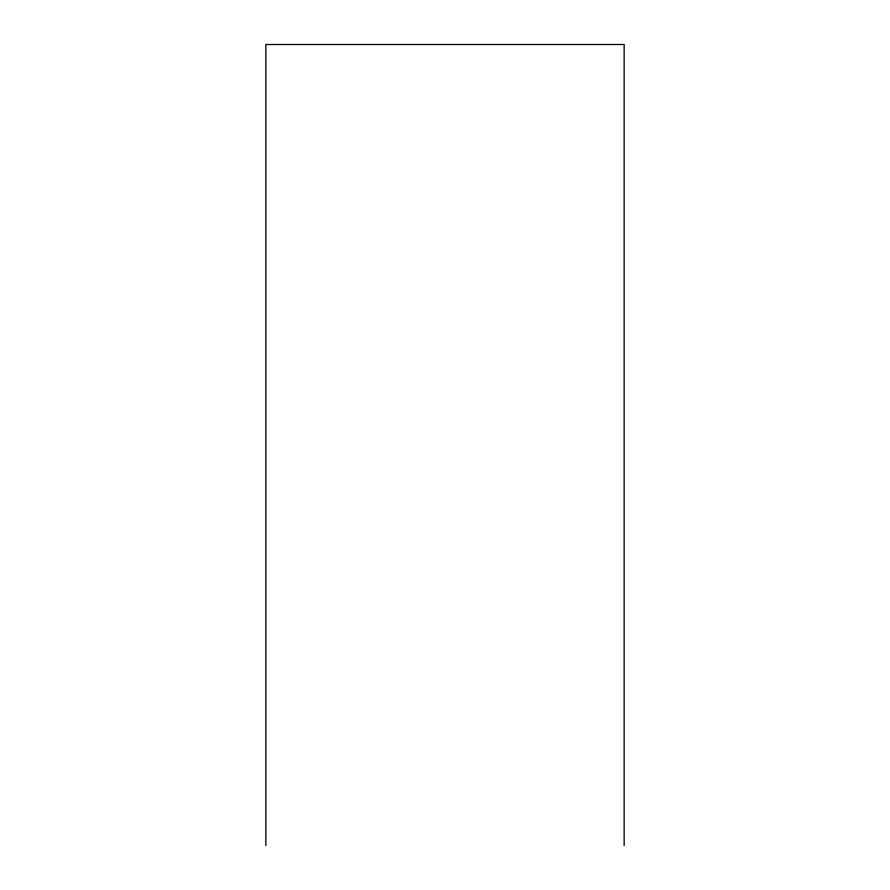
<?xml version="1.0" encoding="UTF-8"?>
<svg xmlns="http://www.w3.org/2000/svg" width="890" height="890" viewBox="0 0 890 890"><rect width="100%" height="100%" fill="white"/><g stroke="black" fill="none" stroke-linecap="round" stroke-linejoin="round"><path stroke-width="1.33" d="M624.146 845.5L624.146 44.5L265.854 44.5L265.854 845.5"/></g></svg>
